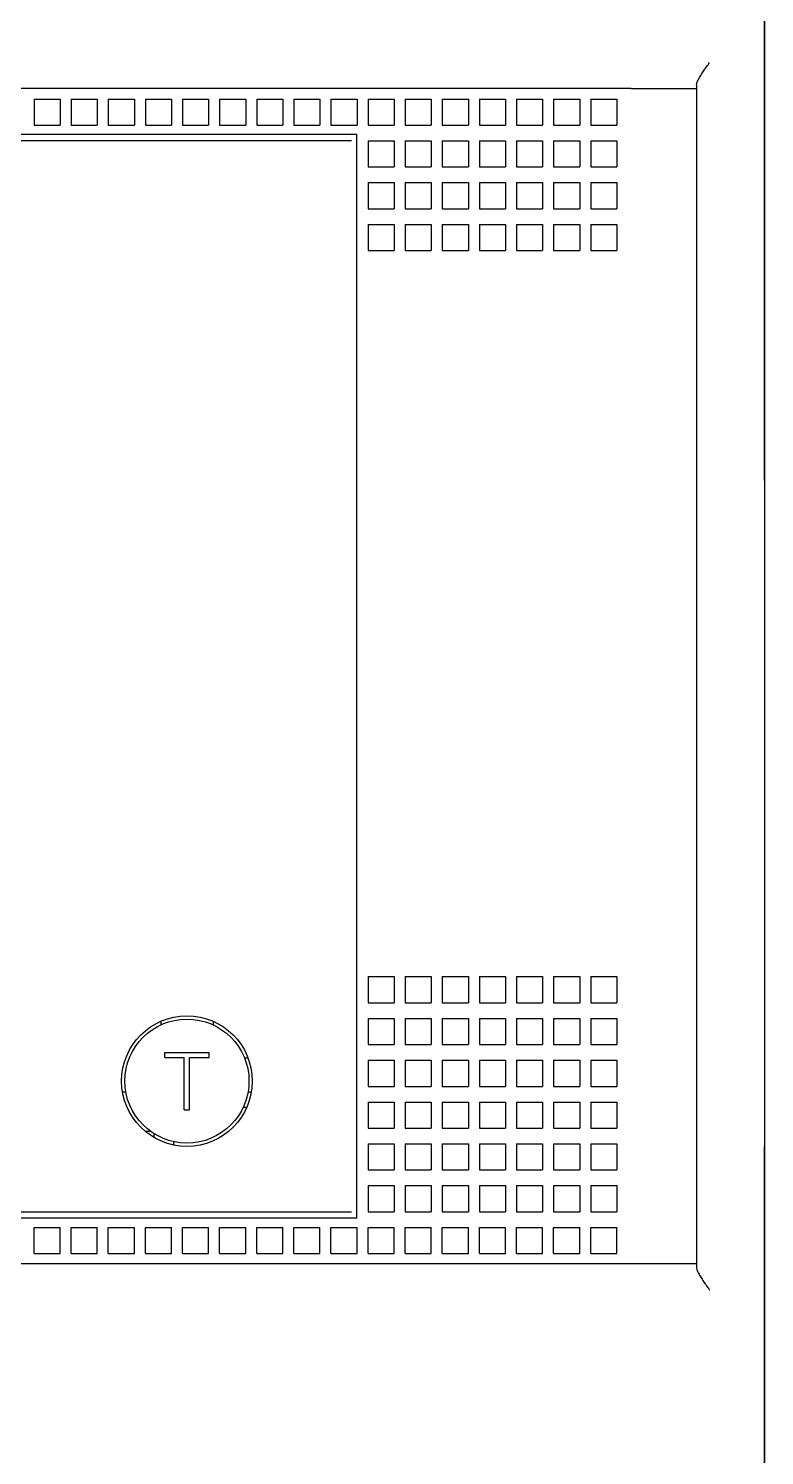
# Model space of a CAD drawing. Header units: metres. Extents: x -364 to 984, y 2601 to 8084.
# Drawn here: x 209 to 237.1, y 2629.3 to 2683.9 of the extents above; entities that cross this region are included whole.
import ezdxf

# ---------------------------------------------------------------- set-up
doc = ezdxf.new("R2010")
doc.units = ezdxf.units.M

# ---------------------------------------------------------------- blocks, each defined once
blk = doc.blocks.new('ABB-IN_XT1_3')
for p, q in [((76.200058, 112.799995), (76.200012, 17.199997)), ((76.200027, 65.999992), (76.200058, 111.499992)), ((71.100036, 80.999992), (5.100036, 81.000023)), ((71.100036, 80.999992), (73.600036, 80.999992)), ((73.600036, 80.999992), (73.600021, 36)), ((73.600036, 81.133964), (73.600036, 80.999992)), ((48.250046, 80.600013), (48.250046, 79.600013)), ((48.250046, 80.600013), (49.250046, 80.600013)), ((49.250046, 80.600013), (49.250046, 79.600013)), ((49.670044, 80.600013), (49.670044, 79.600013)), ((49.670044, 80.600013), (50.670044, 80.600013)), ((50.670044, 80.600013), (50.670044, 79.600013)), ((51.090042, 80.600013), (51.090042, 79.600013)), ((51.090042, 80.600013), (52.090042, 80.600013)), ((52.090042, 80.600013), (52.090042, 79.600013)), ((52.51004, 80.600013), (52.51004, 79.600013)), ((52.51004, 80.600013), (53.51004, 80.600013)), ((53.51004, 80.600013), (53.51004, 79.600013)), ((53.930038, 80.600013), (53.930038, 79.600013)), ((53.930038, 80.600013), (54.930038, 80.599998)), ((54.930038, 80.599998), (54.930038, 79.599998)), ((55.350036, 80.599998), (55.350036, 79.599998)), ((55.350036, 80.599998), (56.350036, 80.599998)), ((56.350036, 80.599998), (56.350036, 79.599998)), ((56.770035, 80.599998), (56.770035, 79.599998)), ((56.770035, 80.599998), (57.770035, 80.599998)), ((57.770035, 80.599998), (57.770035, 79.599998)), ((58.190033, 80.599998), (58.190033, 79.599998)), ((58.190033, 80.599998), (59.190033, 80.599998)), ((59.190033, 80.599998), (59.190033, 79.599998)), ((59.610046, 80.599998), (59.610046, 79.599998)), ((59.610046, 80.599998), (60.610046, 80.599998)), ((60.610046, 80.599998), (60.610046, 79.599998)), ((61.030044, 80.599998), (61.030044, 79.599998)), ((61.030044, 80.599998), (62.030044, 80.599998)), ((62.030044, 80.599998), (62.030044, 79.599998)), ((62.450043, 80.599998), (62.450043, 79.599998)), ((62.450043, 80.599998), (63.450043, 80.599998)), ((63.450043, 80.599998), (63.450043, 79.599998)), ((63.870041, 80.599998), (63.870041, 79.599998)), ((63.870041, 80.599998), (64.870041, 80.599998)), ((64.870041, 80.599998), (64.870041, 79.599998)), ((65.290039, 80.599998), (65.290039, 79.599998)), ((65.290039, 80.599998), (66.290039, 80.599998)), ((66.290039, 80.599998), (66.290039, 79.599998)), ((66.710037, 80.599998), (66.710037, 79.599998)), ((66.710037, 80.599998), (67.710037, 80.599998)), ((67.710037, 80.599998), (67.710037, 79.599998)), ((68.130035, 80.599998), (68.130035, 79.599998)), ((68.130035, 80.599998), (69.130035, 80.599998)), ((69.130035, 80.599998), (69.130035, 79.599998)), ((69.550033, 80.599998), (69.550033, 79.599998)), ((69.550033, 80.599998), (70.550049, 80.599998)), ((70.550049, 80.599998), (70.550049, 79.599998)), ((15.600036, 79.250023), (60.600036, 79.250007)), ((48.250046, 79.600013), (49.250046, 79.600013)), ((49.670044, 79.600013), (50.670044, 79.600013)), ((51.090042, 79.600013), (52.090042, 79.600013)), ((52.51004, 79.600013), (53.51004, 79.600013)), ((53.930038, 79.600013), (54.930038, 79.599998)), ((55.350036, 79.599998), (56.350036, 79.599998)), ((56.770035, 79.599998), (57.770035, 79.599998)), ((58.190033, 79.599998), (59.190033, 79.599998)), ((59.610046, 79.599998), (60.610046, 79.599998)), ((60.600021, 37.750007), (60.600036, 79.250007)), ((61.030044, 79.599998), (62.030044, 79.599998)), ((62.450043, 79.599998), (63.450043, 79.599998)), ((63.870041, 79.599998), (64.870041, 79.599998)), ((65.290039, 79.599998), (66.290039, 79.599998)), ((66.710037, 79.599998), (67.710037, 79.599998)), ((68.130035, 79.599998), (69.130035, 79.599998)), ((69.550033, 79.599998), (70.550049, 79.599998)), ((59.702576, 79.000007), (16.497497, 79.000023)), ((60.40004, 79.000007), (59.702576, 79.000007)), ((60.600021, 38.200004), (60.600036, 78.80001)), ((61.030044, 79.000007), (62.030044, 79.000007)), ((61.030044, 79.000007), (61.030044, 78.000007)), ((62.030044, 79.000007), (62.030044, 78.000007)), ((62.450043, 79.000007), (62.450043, 78.000007)), ((62.450043, 79.000007), (63.450043, 79.000007)), ((63.450043, 79.000007), (63.450043, 78.000007)), ((63.870041, 79.000007), (63.870041, 78.000007)), ((63.870041, 79.000007), (64.870041, 79.000007)), ((64.870041, 79.000007), (64.870041, 78.000007)), ((65.290039, 79.000007), (65.290039, 78.000007)), ((65.290039, 79.000007), (66.290039, 79.000007)), ((66.290039, 79.000007), (66.290039, 78.000007)), ((66.710037, 79.000007), (66.710037, 78.000007)), ((66.710037, 79.000007), (67.710037, 78.999992)), ((67.710037, 78.999992), (67.710037, 77.999992)), ((68.130035, 78.999992), (68.130035, 77.999992)), ((68.130035, 78.999992), (69.130035, 78.999992)), ((69.130035, 78.999992), (69.130035, 77.999992)), ((69.550033, 78.999992), (69.550033, 77.999992)), ((69.550033, 78.999992), (70.550033, 78.999992)), ((70.550033, 78.999992), (70.550033, 77.999992)), ((61.030044, 78.000007), (62.030044, 78.000007)), ((62.450043, 78.000007), (63.450043, 78.000007)), ((63.870041, 78.000007), (64.870041, 78.000007)), ((65.290039, 78.000007), (66.290039, 78.000007)), ((66.710037, 78.000007), (67.710037, 77.999992)), ((68.130035, 77.999992), (69.130035, 77.999992)), ((69.550033, 77.999992), (70.550033, 77.999992)), ((61.030044, 77.400001), (61.030044, 76.400001)), ((61.030044, 77.400001), (62.030044, 77.400001)), ((62.030044, 77.400001), (62.030044, 76.400001)), ((62.450043, 77.400001), (62.450043, 76.400001)), ((62.450043, 77.400001), (63.450043, 77.400001)), ((63.450043, 77.400001), (63.450043, 76.400001)), ((63.870041, 77.400001), (63.870041, 76.400001)), ((63.870041, 77.400001), (64.870041, 77.400001)), ((64.870041, 77.400001), (64.870041, 76.400001)), ((65.290039, 77.400001), (65.290039, 76.400001)), ((65.290039, 77.400001), (66.290039, 77.400001)), ((66.290039, 77.400001), (66.290039, 76.400001)), ((66.710037, 77.400001), (66.710037, 76.400001)), ((66.710037, 77.400001), (67.710037, 77.400001)), ((67.710037, 77.400001), (67.710037, 76.400001)), ((68.130035, 77.400001), (68.130035, 76.400001)), ((68.130035, 77.400001), (69.130035, 77.400001)), ((69.130035, 77.400001), (69.130035, 76.400001)), ((69.550033, 77.400001), (69.550033, 76.400001)), ((69.550033, 77.400001), (70.550033, 77.400001)), ((70.550033, 77.400001), (70.550033, 76.400001)), ((61.030044, 76.400001), (62.030044, 76.400001)), ((62.450043, 76.400001), (63.450043, 76.400001)), ((63.870041, 76.400001), (64.870041, 76.400001)), ((65.290039, 76.400001), (66.290039, 76.400001)), ((66.710037, 76.400001), (67.710037, 76.400001)), ((68.130035, 76.400001), (69.130035, 76.400001)), ((69.550033, 76.400001), (70.550033, 76.400001)), ((61.030029, 75.80001), (61.030029, 74.80001)), ((61.030029, 75.80001), (62.030029, 75.80001)), ((62.030029, 75.80001), (62.030029, 74.80001)), ((62.450043, 75.80001), (62.450043, 74.80001)), ((62.450043, 75.80001), (63.450043, 75.80001)), ((63.450043, 75.80001), (63.450043, 74.80001)), ((63.870041, 75.80001), (63.870041, 74.80001)), ((63.870041, 75.80001), (64.870041, 75.80001)), ((64.870041, 75.80001), (64.870041, 74.80001)), ((65.290039, 75.80001), (65.290039, 74.80001)), ((65.290039, 75.80001), (66.290039, 75.80001)), ((66.290039, 75.80001), (66.290039, 74.80001)), ((66.710037, 75.80001), (66.710037, 74.80001)), ((66.710037, 75.80001), (67.710037, 75.80001)), ((67.710037, 75.80001), (67.710037, 74.80001)), ((68.130035, 75.80001), (68.130035, 74.80001)), ((68.130035, 75.80001), (69.130035, 75.80001)), ((69.130035, 75.80001), (69.130035, 74.80001)), ((69.550033, 75.799995), (69.550033, 74.799995)), ((69.550033, 75.799995), (70.550033, 75.799995)), ((70.550033, 75.799995), (70.550033, 74.799995)), ((61.030029, 74.80001), (62.030029, 74.80001)), ((62.450043, 74.80001), (63.450043, 74.80001)), ((63.870041, 74.80001), (64.870041, 74.80001)), ((65.290039, 74.80001), (66.290039, 74.80001)), ((66.710037, 74.80001), (67.710037, 74.80001)), ((68.130035, 74.80001), (69.130035, 74.80001)), ((69.550033, 74.799995), (70.550033, 74.799995)), ((61.030029, 47.000007), (61.030029, 46.000007)), ((61.030029, 47.000007), (62.030029, 47.000007)), ((62.030029, 47.000007), (62.030029, 46.000007)), ((62.450027, 47.000007), (62.450027, 46.000007)), ((62.450027, 47.000007), (63.450027, 47.000007)), ((63.450027, 47.000007), (63.450027, 46.000007)), ((63.870025, 47.000007), (63.870025, 46.000007)), ((63.870025, 47.000007), (64.870025, 47.000007)), ((64.870025, 47.000007), (64.870025, 46.000007)), ((65.290024, 47.000007), (65.290024, 46.000007)), ((65.290024, 47.000007), (66.290024, 47.000007)), ((66.290024, 47.000007), (66.290024, 46.000007)), ((66.710022, 47.000007), (66.710022, 46.000007)), ((66.710022, 47.000007), (67.710022, 47.000007)), ((67.710022, 47.000007), (67.710022, 46.000007)), ((68.13002, 47.000007), (68.13002, 46.000007)), ((68.13002, 47.000007), (69.13002, 47.000007)), ((69.13002, 47.000007), (69.13002, 46.000007)), ((69.550018, 47.000007), (69.550018, 46.000007)), ((69.550018, 47.000007), (70.550018, 47.000007)), ((70.550018, 47.000007), (70.550018, 46.000007)), ((61.030029, 46.000007), (62.030029, 46.000007)), ((62.450027, 46.000007), (63.450027, 46.000007)), ((63.870025, 46.000007), (64.870025, 46.000007)), ((65.290024, 46.000007), (66.290024, 46.000007)), ((66.710022, 46.000007), (67.710022, 46.000007)), ((68.13002, 46.000007), (69.13002, 46.000007)), ((69.550018, 46.000007), (70.550018, 46.000007)), ((61.030029, 45.400001), (61.030029, 44.400001)), ((61.030029, 45.400001), (62.030029, 45.400001)), ((62.030029, 45.400001), (62.030029, 44.400001)), ((62.450027, 45.400001), (62.450027, 44.400001)), ((62.450027, 45.400001), (63.450027, 45.400001)), ((63.450027, 45.400001), (63.450027, 44.400001)), ((63.870025, 45.400001), (63.870025, 44.400001)), ((63.870025, 45.400001), (64.870025, 45.400001)), ((64.870025, 45.400001), (64.870025, 44.400001)), ((65.290024, 45.400001), (65.290024, 44.400001)), ((65.290024, 45.400001), (66.290024, 45.400001)), ((66.290024, 45.400001), (66.290024, 44.400001)), ((66.710022, 45.400001), (66.710022, 44.400001)), ((66.710022, 45.400001), (67.710022, 45.400001)), ((67.710022, 45.400001), (67.710022, 44.400001)), ((68.13002, 45.400001), (68.13002, 44.400001)), ((68.13002, 45.400001), (69.13002, 45.400001)), ((69.13002, 45.400001), (69.13002, 44.400001)), ((69.550018, 45.400001), (69.550018, 44.400001)), ((69.550018, 45.400001), (70.550018, 45.400001)), ((70.550018, 45.400001), (70.550018, 44.400001)), ((53.100021, 45.291298), (53.100021, 45.154213)), ((55.100021, 45.291298), (55.100021, 45.154213)), ((61.030029, 44.400001), (62.030029, 44.400001)), ((62.450027, 44.400001), (63.450027, 44.400001)), ((63.870025, 44.400001), (64.870025, 44.400001)), ((65.290024, 44.400001), (66.290024, 44.400001)), ((66.710022, 44.400001), (67.710022, 44.400001)), ((68.13002, 44.400001), (69.13002, 44.400001)), ((69.550018, 44.400001), (70.550018, 44.400001)), ((53.25003, 44.100013), (54.950027, 44.100013)), ((53.25003, 43.900001), (53.25003, 44.100013)), ((53.25003, 43.900001), (54.00003, 43.900001)), ((54.000015, 41.900009), (54.00003, 43.900001)), ((54.200027, 41.900009), (54.200027, 43.900001)), ((54.200027, 43.900001), (54.950027, 43.900001)), ((54.950027, 43.900001), (54.950027, 44.100013)), ((56.441864, 43.875007), (56.307937, 43.875007)), ((61.030029, 43.80001), (61.030029, 42.800003)), ((61.030029, 43.80001), (62.030029, 43.80001)), ((62.030029, 43.80001), (62.030029, 42.800003)), ((62.450027, 43.80001), (62.450027, 42.800003)), ((62.450027, 43.80001), (63.450027, 43.80001)), ((63.450027, 43.80001), (63.450027, 42.800003)), ((63.870025, 43.80001), (63.870025, 42.800003)), ((63.870025, 43.80001), (64.870025, 43.80001)), ((64.870025, 43.80001), (64.870025, 42.800003)), ((65.290024, 43.799995), (65.290024, 42.800003)), ((65.290024, 43.799995), (66.290024, 43.799995)), ((66.290024, 43.799995), (66.290024, 42.800003)), ((66.710022, 43.799995), (66.710022, 42.800003)), ((66.710022, 43.799995), (67.710022, 43.799995)), ((67.710022, 43.799995), (67.710022, 42.800003)), ((68.13002, 43.799995), (68.13002, 42.800003)), ((68.13002, 43.799995), (69.13002, 43.799995)), ((69.13002, 43.799995), (69.13002, 42.800003)), ((69.550018, 43.799995), (69.550018, 42.800003)), ((69.550018, 43.799995), (70.550018, 43.799995)), ((70.550018, 43.799995), (70.550018, 42.800003)), ((61.030029, 42.800003), (62.030029, 42.800003)), ((62.450027, 42.800003), (63.450027, 42.800003)), ((63.870025, 42.800003), (64.870025, 42.800003)), ((65.290024, 42.800003), (66.290024, 42.800003)), ((66.710022, 42.800003), (67.710022, 42.800003)), ((68.13002, 42.800003), (69.13002, 42.800003)), ((69.550018, 42.800003), (70.550018, 42.800003)), ((51.763336, 42.575012), (51.636398, 42.575012)), ((56.563629, 42.575004), (56.436676, 42.575004)), ((61.030029, 42.200004), (61.030029, 41.200004)), ((61.030029, 42.200004), (62.030029, 42.200004)), ((62.030029, 42.200004), (62.030029, 41.200004)), ((62.450027, 42.200004), (62.450027, 41.200004)), ((62.450027, 42.200004), (63.450027, 42.200004)), ((63.450027, 42.200004), (63.450027, 41.200004)), ((63.870025, 42.200004), (63.870025, 41.200004)), ((63.870025, 42.200004), (64.870025, 42.200004)), ((64.870025, 42.200004), (64.870025, 41.200004)), ((65.290024, 42.200004), (65.290024, 41.200004)), ((65.290024, 42.200004), (66.290024, 42.200004)), ((66.290024, 42.200004), (66.290024, 41.200004)), ((66.710022, 42.200004), (66.710022, 41.200004)), ((66.710022, 42.200004), (67.710022, 42.200004)), ((67.710022, 42.200004), (67.710022, 41.200004)), ((68.13002, 42.200004), (68.13002, 41.200004)), ((68.13002, 42.200004), (69.13002, 42.200004)), ((69.13002, 42.200004), (69.13002, 41.200004)), ((69.550018, 42.200004), (69.550018, 41.200004)), ((69.550018, 42.200004), (70.550018, 42.199997)), ((70.550018, 42.199997), (70.550018, 41.199997)), ((54.000015, 41.900009), (54.200027, 41.900009)), ((56.254227, 42.000007), (56.391296, 42.000007)), ((52.708938, 41.075012), (52.504883, 41.075012)), ((52.850021, 40.834922), (52.850021, 40.980545)), ((52.850021, 40.834907), (52.850021, 40.980537)), ((61.030029, 41.200004), (62.030029, 41.200004)), ((62.450027, 41.200004), (63.450027, 41.200004)), ((63.870025, 41.200004), (64.870025, 41.200004)), ((65.290024, 41.200004), (66.290024, 41.200004)), ((66.710022, 41.200004), (67.710022, 41.200004)), ((68.13002, 41.200004), (69.13002, 41.200004)), ((69.550018, 41.200004), (70.550018, 41.199997)), ((53.600021, 40.550514), (53.600021, 40.678238)), ((61.030029, 40.600006), (61.030029, 39.600006)), ((61.030029, 40.600006), (62.030029, 40.600006)), ((62.030029, 40.600006), (62.030029, 39.600006)), ((62.450027, 40.600006), (62.450027, 39.600006)), ((62.450027, 40.600006), (63.450027, 40.600006)), ((63.450027, 40.600006), (63.450027, 39.600006)), ((63.870025, 40.600006), (63.870025, 39.600006)), ((63.870025, 40.600006), (64.870025, 40.600006)), ((64.870025, 40.600006), (64.870025, 39.600006)), ((65.290024, 40.600006), (65.290024, 39.600006)), ((65.290024, 40.600006), (66.290024, 40.600006)), ((66.290024, 40.600006), (66.290024, 39.600006)), ((66.710022, 40.599998), (66.710022, 39.599998)), ((66.710022, 40.599998), (67.710022, 40.599998)), ((67.710022, 40.599998), (67.710022, 39.599998)), ((68.13002, 40.599998), (68.13002, 39.599998)), ((68.13002, 40.599998), (69.13002, 40.599998)), ((69.13002, 40.599998), (69.13002, 39.599998)), ((69.550018, 40.599998), (69.550018, 39.599998)), ((69.550018, 40.599998), (70.550018, 40.599998)), ((70.550018, 40.599998), (70.550018, 39.599998)), ((76.200012, 18.5), (76.200012, 40.5)), ((61.030029, 39.600006), (62.030029, 39.600006)), ((62.450027, 39.600006), (63.450027, 39.600006)), ((63.870025, 39.600006), (64.870025, 39.600006)), ((65.290024, 39.600006), (66.290024, 39.600006)), ((66.710022, 39.599998), (67.710022, 39.599998)), ((68.13002, 39.599998), (69.13002, 39.599998)), ((69.550018, 39.599998), (70.550018, 39.599998)), ((61.030029, 39.000007), (61.030014, 38.000007)), ((61.030029, 39.000007), (62.030029, 39.000007)), ((62.030029, 39.000007), (62.030014, 38.000007)), ((62.450027, 39.000007), (62.450012, 38.000007)), ((62.450027, 39.000007), (63.450027, 39)), ((63.450027, 39), (63.450012, 38.000007)), ((63.870025, 39), (63.870025, 38)), ((63.870025, 39), (64.870025, 39)), ((64.870025, 39), (64.870025, 38)), ((65.290024, 39), (65.290024, 38)), ((65.290024, 39), (66.290024, 39)), ((66.290024, 39), (66.290024, 38)), ((66.710022, 39), (66.710022, 38)), ((66.710022, 39), (67.710022, 39)), ((67.710022, 39), (67.710022, 38)), ((68.13002, 39), (68.13002, 38)), ((68.13002, 39), (69.13002, 39)), ((69.13002, 39), (69.13002, 38)), ((69.550018, 39), (69.550018, 38)), ((69.550018, 39), (70.550018, 39)), ((70.550018, 39), (70.550018, 38)), ((60.600021, 37.750007), (15.600021, 37.750023)), ((16.497482, 38.000023), (59.70256, 38.000007)), ((59.70256, 38.000007), (60.400024, 38.000007)), ((61.030014, 38.000007), (62.030014, 38.000007)), ((62.450012, 38.000007), (63.450012, 38.000007)), ((63.870025, 38), (64.870025, 38)), ((65.290024, 38), (66.290024, 38)), ((66.710022, 38), (67.710022, 38)), ((68.13002, 38), (69.13002, 38)), ((69.550018, 38), (70.550018, 38)), ((48.250015, 36.400009), (48.250015, 37.400009)), ((48.250015, 37.400009), (49.250015, 37.400009)), ((49.250015, 36.400009), (49.250015, 37.400009)), ((49.670013, 36.400009), (49.670013, 37.400009)), ((49.670013, 37.400009), (50.670013, 37.400009)), ((50.670013, 36.400009), (50.670013, 37.400009)), ((51.090027, 36.400009), (51.090027, 37.400009)), ((51.090027, 37.400009), (52.090027, 37.400009)), ((52.090027, 36.400009), (52.090027, 37.400009)), ((52.510025, 36.400009), (52.510025, 37.400009)), ((52.510025, 37.400009), (53.510025, 37.400009)), ((53.510025, 36.400009), (53.510025, 37.400009)), ((53.930023, 36.400009), (53.930023, 37.400009)), ((53.930023, 37.400009), (54.930023, 37.400009)), ((54.930023, 36.400009), (54.930023, 37.400009)), ((55.350021, 36.400009), (55.350021, 37.400009)), ((55.350021, 37.400009), (56.350021, 37.400009)), ((56.350021, 36.400009), (56.350021, 37.400009)), ((56.770019, 36.400009), (56.770019, 37.400009)), ((56.770019, 37.400009), (57.770019, 37.400009)), ((57.770019, 36.400009), (57.770019, 37.400009)), ((58.190018, 36.400009), (58.190018, 37.400009)), ((58.190018, 37.400009), (59.190018, 37.400009)), ((59.190018, 36.400009), (59.190018, 37.400009)), ((59.610016, 36.400009), (59.610016, 37.400009)), ((59.610016, 37.400009), (60.610016, 37.400001)), ((60.610016, 36.400001), (60.610016, 37.400001)), ((61.030014, 36.400001), (61.030014, 37.400001)), ((61.030014, 37.400001), (62.030014, 37.400001)), ((62.030014, 36.400001), (62.030014, 37.400001)), ((62.450012, 36.400001), (62.450012, 37.400001)), ((62.450012, 37.400001), (63.450012, 37.400001)), ((63.450012, 36.400001), (63.450012, 37.400001)), ((63.870025, 36.400001), (63.870025, 37.400001)), ((63.870025, 37.400001), (64.870025, 37.400001)), ((64.870025, 36.400001), (64.870025, 37.400001)), ((65.290024, 36.400001), (65.290024, 37.400001)), ((65.290024, 37.400001), (66.290024, 37.400001)), ((66.290024, 36.400001), (66.290024, 37.400001)), ((66.710022, 36.400001), (66.710022, 37.400001)), ((66.710022, 37.400001), (67.710022, 37.400001)), ((67.710022, 36.400001), (67.710022, 37.400001)), ((68.13002, 36.400001), (68.13002, 37.400001)), ((68.13002, 37.400001), (69.13002, 37.400001)), ((69.13002, 36.400001), (69.13002, 37.400001)), ((69.550018, 36.400001), (69.550018, 37.400001)), ((69.550018, 37.400001), (70.550018, 37.400001)), ((70.550018, 36.400001), (70.550018, 37.400001)), ((48.250015, 36.400009), (49.250015, 36.400009)), ((49.670013, 36.400009), (50.670013, 36.400009)), ((51.090027, 36.400009), (52.090027, 36.400009)), ((52.510025, 36.400009), (53.510025, 36.400009)), ((53.930023, 36.400009), (54.930023, 36.400009)), ((55.350021, 36.400009), (56.350021, 36.400009)), ((56.770019, 36.400009), (57.770019, 36.400009)), ((58.190018, 36.400009), (59.190018, 36.400009)), ((59.610016, 36.400009), (60.610016, 36.400001)), ((61.030014, 36.400001), (62.030014, 36.400001)), ((62.450012, 36.400001), (63.450012, 36.400001)), ((63.870025, 36.400001), (64.870025, 36.400001)), ((65.290024, 36.400001), (66.290024, 36.400001)), ((66.710022, 36.400001), (67.710022, 36.400001)), ((68.13002, 36.400001), (69.13002, 36.400001)), ((69.550018, 36.400001), (70.550018, 36.400001)), ((71.100021, 36), (5.100021, 36.00003)), ((73.600021, 36), (71.100021, 36)), ((73.600021, 36), (73.600021, 35.866027))]:
    blk.add_line(p, q)
for points in [[(73.600036, 81.133964), (73.601944, 81.160667), (73.607437, 81.189445), (73.616135, 81.220054), (73.627716, 81.252311), (73.64183, 81.285957), (73.658157, 81.320823), (73.676422, 81.356712), (73.696396, 81.393486), (73.717865, 81.431083), (73.740631, 81.469368), (73.764557, 81.508262), (73.789459, 81.54766), (73.815246, 81.587516), (73.841797, 81.627769), (73.868973, 81.668357), (73.896728, 81.709236), (73.924942, 81.750358), (73.953552, 81.791664), (73.982483, 81.833152), (74.011658, 81.874748), (74.041015, 81.91645), (74.070495, 81.958213), (74.100036, 81.999992)], [(73.600021, 35.866027), (73.601929, 35.839325), (73.607406, 35.810562), (73.616119, 35.779937), (73.627701, 35.747696), (73.641815, 35.714042), (73.658142, 35.679184), (73.676407, 35.643295), (73.69638, 35.606506), (73.717834, 35.568916), (73.740616, 35.530632), (73.764526, 35.491745), (73.789444, 35.452331), (73.815231, 35.412468), (73.841766, 35.372223), (73.868957, 35.331634), (73.896698, 35.290763), (73.924911, 35.249649), (73.953522, 35.208336), (73.982452, 35.166854), (74.011627, 35.125244), (74.040985, 35.083549), (74.07048, 35.041786), (74.100021, 35)]]:
    blk.add_lwpolyline(points)
for radius in [2.5, 2.375]:
    blk.add_circle((54.100021, 43.000007), radius)

msp = doc.modelspace()

# ---------------------------------------------------------------- block references
msp.add_blockref('ABB-IN_XT1_3', (160.94, 2600.64))

doc.saveas('drawing.dxf')
